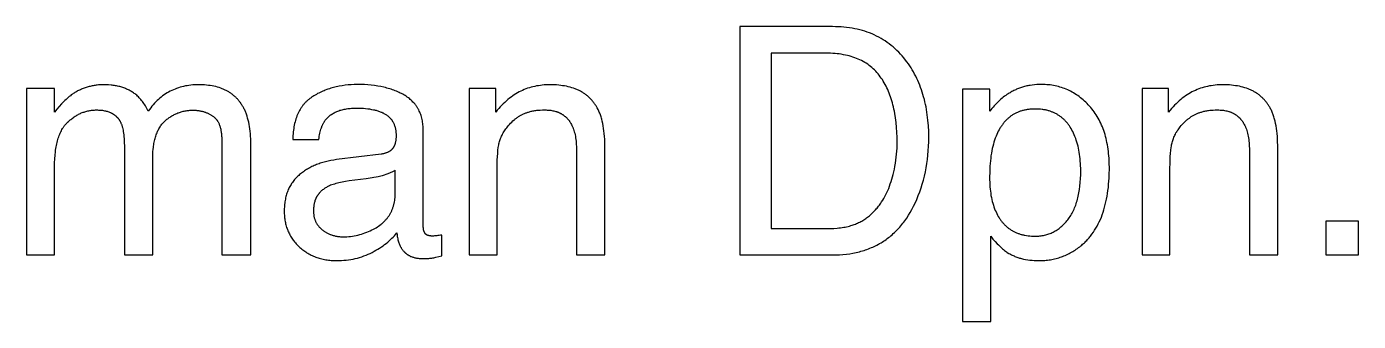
# Model space of a CAD drawing. Header units: metres. Extents: x 0 to 2861, y -1 to 1496.
# Drawn here: x 3.855 to 5.604, y 20.221 to 20.608 of the extents above; entities that cross this region are included whole.
import ezdxf

# ---------------------------------------------------------------- set-up
doc = ezdxf.new("R2010")
doc.units = ezdxf.units.M
doc.layers.add('Default', color=18, linetype='Continuous')

msp = doc.modelspace()

# ---------------------------------------------------------------- linework, layer by layer
at = {"layer": 'Default'}
for points in [[(4.9135, 20.6079), (4.792, 20.6079)], [(4.792, 20.6079), (4.792, 20.3079)], [(4.9131, 20.3079), (4.9179, 20.3079), (4.9225, 20.3081), (4.9272, 20.3085), (4.9317, 20.3089), (4.9361, 20.3095), (4.9404, 20.3103), (4.9447, 20.3111), (4.9468, 20.3116), (4.9488, 20.3121), (4.9509, 20.3127), (4.9529, 20.3133), (4.9549, 20.3139), (4.9569, 20.3145), (4.9588, 20.3152), (4.9608, 20.3159), (4.9627, 20.3167), (4.9646, 20.3175), (4.9664, 20.3183), (4.9683, 20.3191), (4.9701, 20.32), (4.9719, 20.3209), (4.9737, 20.3219), (4.9754, 20.3229), (4.9772, 20.3239), (4.9789, 20.3249), (4.9806, 20.326), (4.9822, 20.3271), (4.9839, 20.3283), (4.9855, 20.3294), (4.9871, 20.3307), (4.9887, 20.3319), (4.9902, 20.3332), (4.9918, 20.3345), (4.9933, 20.3359), (4.9948, 20.3372), (4.9963, 20.3387), (4.9977, 20.3401), (4.9991, 20.3416), (5.0005, 20.3431), (5.0019, 20.3446), (5.0033, 20.3462), (5.0046, 20.3478), (5.0059, 20.3495), (5.0072, 20.3512), (5.0085, 20.3529), (5.0109, 20.3564), (5.0133, 20.3601), (5.0156, 20.3639), (5.0178, 20.3678), (5.0199, 20.3719), (5.0219, 20.3761), (5.0241, 20.3809), (5.0261, 20.3859), (5.028, 20.3909), (5.0298, 20.3959), (5.0314, 20.4011), (5.0329, 20.4063), (5.0342, 20.4116), (5.0354, 20.417), (5.0365, 20.4224), (5.0374, 20.4279), (5.0381, 20.4335), (5.0388, 20.4391), (5.0393, 20.4449), (5.0396, 20.4507), (5.0398, 20.4565), (5.0399, 20.4625), (5.0398, 20.4701), (5.0394, 20.4776), (5.0388, 20.4849), (5.0384, 20.4885), (5.038, 20.492), (5.0375, 20.4955), (5.0369, 20.499), (5.0363, 20.5024), (5.0356, 20.5057), (5.0349, 20.5091), (5.0341, 20.5123), (5.0332, 20.5156), (5.0323, 20.5188), (5.0313, 20.5219), (5.0303, 20.525), (5.0292, 20.5281), (5.028, 20.5311), (5.0268, 20.5341), (5.0255, 20.537), (5.0242, 20.5399), (5.0228, 20.5428), (5.0213, 20.5456), (5.0198, 20.5483), (5.0182, 20.551), (5.0166, 20.5537), (5.0149, 20.5563), (5.0132, 20.5589), (5.0113, 20.5615), (5.0095, 20.564), (5.0073, 20.5667), (5.0051, 20.5693), (5.0028, 20.5718), (5.0005, 20.5742), (4.9981, 20.5766), (4.9957, 20.5789), (4.9932, 20.5811), (4.9907, 20.5832), (4.9881, 20.5852), (4.9854, 20.5871), (4.9827, 20.589), (4.98, 20.5907), (4.9772, 20.5924), (4.9743, 20.594), (4.9714, 20.5955), (4.9684, 20.5969), (4.9654, 20.5982), (4.9623, 20.5995), (4.9592, 20.6006), (4.956, 20.6017), (4.9527, 20.6027), (4.9494, 20.6036), (4.9461, 20.6044), (4.9427, 20.6051), (4.9392, 20.6058), (4.9357, 20.6063), (4.9321, 20.6068), (4.9285, 20.6072), (4.9248, 20.6075), (4.9211, 20.6077), (4.9173, 20.6078), (4.9135, 20.6079)], [(4.9049, 20.5729), (4.8328, 20.5729)], [(4.8328, 20.5729), (4.8328, 20.3426)], [(4.9053, 20.3426), (4.9104, 20.3426), (4.9152, 20.3428), (4.9198, 20.3432), (4.922, 20.3434), (4.9241, 20.3437), (4.9262, 20.3439), (4.9282, 20.3443), (4.9302, 20.3446), (4.9321, 20.345), (4.934, 20.3454), (4.9358, 20.3459), (4.9375, 20.3464), (4.9392, 20.3469), (4.9407, 20.3474), (4.9421, 20.3479), (4.9436, 20.3485), (4.945, 20.3491), (4.9464, 20.3497), (4.9478, 20.3504), (4.9492, 20.3511), (4.9505, 20.3518), (4.9519, 20.3525), (4.9532, 20.3533), (4.9545, 20.3541), (4.9558, 20.3549), (4.9571, 20.3558), (4.9583, 20.3567), (4.9595, 20.3576), (4.9608, 20.3585), (4.962, 20.3595), (4.9632, 20.3605), (4.9643, 20.3615), (4.9655, 20.3626), (4.9666, 20.3637), (4.9677, 20.3648), (4.9688, 20.3659), (4.9699, 20.3671), (4.971, 20.3683), (4.9721, 20.3695), (4.9731, 20.3708), (4.9741, 20.3721), (4.9751, 20.3734), (4.9761, 20.3747), (4.9771, 20.3761), (4.978, 20.3775), (4.9795, 20.3798), (4.9809, 20.3822), (4.9823, 20.3847), (4.9836, 20.3872), (4.9849, 20.3899), (4.9861, 20.3926), (4.9873, 20.3954), (4.9884, 20.3982), (4.9894, 20.4012), (4.9904, 20.4042), (4.9914, 20.4073), (4.9923, 20.4105), (4.9932, 20.4138), (4.9939, 20.4171), (4.9947, 20.4206), (4.9954, 20.4241), (4.9961, 20.4283), (4.9967, 20.4324), (4.9972, 20.4364), (4.9977, 20.4404), (4.998, 20.4443), (4.9983, 20.4481), (4.9984, 20.4519), (4.9984, 20.4555), (4.9984, 20.4624), (4.9981, 20.4691), (4.9977, 20.4755), (4.9971, 20.4818), (4.9963, 20.4879), (4.9953, 20.4938), (4.9948, 20.4967), (4.9942, 20.4995), (4.9936, 20.5023), (4.9929, 20.505), (4.9922, 20.5077), (4.9914, 20.5104), (4.9906, 20.5129), (4.9898, 20.5155), (4.9889, 20.518), (4.988, 20.5204), (4.987, 20.5228), (4.986, 20.5251), (4.9849, 20.5274), (4.9838, 20.5297), (4.9827, 20.5319), (4.9815, 20.534), (4.9802, 20.5361), (4.979, 20.5382), (4.9776, 20.5402), (4.9763, 20.5421), (4.9749, 20.544), (4.9734, 20.5458), (4.9719, 20.5476), (4.9703, 20.5493), (4.9687, 20.551), (4.967, 20.5526), (4.9653, 20.5541), (4.9635, 20.5556), (4.9617, 20.557), (4.9598, 20.5584), (4.9579, 20.5597), (4.9559, 20.5609), (4.9538, 20.5621), (4.9517, 20.5632), (4.9496, 20.5642), (4.9474, 20.5652), (4.9451, 20.5662), (4.9428, 20.567), (4.9404, 20.5679), (4.938, 20.5686), (4.9355, 20.5693), (4.933, 20.5699), (4.9305, 20.5705), (4.9278, 20.571), (4.9251, 20.5715), (4.9224, 20.5719), (4.9196, 20.5722), (4.9168, 20.5725), (4.9139, 20.5727), (4.911, 20.5728), (4.908, 20.5729), (4.9049, 20.5729)], [(4.0151, 20.497), (4.0142, 20.4987), (4.0133, 20.5004), (4.0123, 20.5021), (4.0113, 20.5037), (4.0104, 20.5052), (4.0094, 20.5067), (4.0084, 20.5082), (4.0074, 20.5095), (4.0063, 20.5109), (4.0053, 20.5121), (4.0042, 20.5133), (4.0032, 20.5145), (4.0021, 20.5156), (4.001, 20.5167), (3.9999, 20.5177), (3.9988, 20.5186), (3.9978, 20.5194), (3.9968, 20.5202), (3.9957, 20.5209), (3.9946, 20.5216), (3.9936, 20.5223), (3.9924, 20.523), (3.9913, 20.5236), (3.9902, 20.5242), (3.989, 20.5248), (3.9878, 20.5254), (3.9866, 20.5259), (3.9854, 20.5265), (3.9842, 20.5269), (3.9829, 20.5274), (3.9816, 20.5279), (3.9803, 20.5283), (3.979, 20.5287), (3.9776, 20.529), (3.9763, 20.5294), (3.9749, 20.5297), (3.9735, 20.53), (3.9721, 20.5302), (3.9706, 20.5305), (3.9691, 20.5307), (3.9677, 20.5309), (3.9662, 20.531), (3.9631, 20.5313), (3.9599, 20.5314), (3.9567, 20.5315), (3.9538, 20.5314), (3.9524, 20.5314), (3.951, 20.5313), (3.9496, 20.5312), (3.9482, 20.531), (3.9469, 20.5309), (3.9455, 20.5307), (3.9441, 20.5305), (3.9428, 20.5303), (3.9414, 20.53), (3.9401, 20.5297), (3.9388, 20.5294), (3.9375, 20.5291), (3.9362, 20.5287), (3.9349, 20.5284), (3.9336, 20.528), (3.9323, 20.5275), (3.931, 20.5271), (3.9298, 20.5266), (3.9285, 20.5261), (3.9273, 20.5256), (3.9261, 20.525), (3.9249, 20.5245), (3.9236, 20.5239), (3.9224, 20.5233), (3.9213, 20.5226), (3.9201, 20.5219), (3.9189, 20.5213), (3.9178, 20.5205), (3.9166, 20.5198), (3.9155, 20.519), (3.9141, 20.5181), (3.9128, 20.5171), (3.9114, 20.516), (3.91, 20.5148), (3.9086, 20.5136), (3.9072, 20.5123), (3.9057, 20.5109), (3.9042, 20.5095), (3.9012, 20.5064), (3.8982, 20.5031), (3.895, 20.4994), (3.8918, 20.4955)], [(4.1497, 20.4535), (4.1497, 20.4571), (4.1496, 20.4605), (4.1494, 20.4639), (4.1492, 20.4672), (4.1489, 20.4704), (4.1485, 20.4736), (4.1481, 20.4766), (4.1476, 20.4795), (4.147, 20.4823), (4.1464, 20.4851), (4.1456, 20.4877), (4.1449, 20.4903), (4.1445, 20.4916), (4.144, 20.4928), (4.1436, 20.494), (4.1431, 20.4952), (4.1427, 20.4963), (4.1422, 20.4974), (4.1417, 20.4985), (4.1411, 20.4996), (4.1406, 20.5006), (4.1401, 20.5016), (4.1396, 20.5025), (4.139, 20.5035), (4.1385, 20.5044), (4.1379, 20.5053), (4.1373, 20.5062), (4.1367, 20.5071), (4.1361, 20.508), (4.1355, 20.5088), (4.1348, 20.5096), (4.1342, 20.5105), (4.1335, 20.5113), (4.1328, 20.512), (4.1321, 20.5128), (4.1314, 20.5136), (4.1307, 20.5143), (4.1299, 20.515), (4.1292, 20.5157), (4.1284, 20.5164), (4.1276, 20.5171), (4.1268, 20.5178), (4.126, 20.5184), (4.1252, 20.519), (4.1244, 20.5197), (4.1235, 20.5203), (4.1227, 20.5208), (4.1218, 20.5214), (4.1209, 20.522), (4.12, 20.5225), (4.1191, 20.523), (4.1181, 20.5235), (4.1172, 20.524), (4.1162, 20.5245), (4.1153, 20.5249), (4.1143, 20.5254), (4.1133, 20.5258), (4.1123, 20.5262), (4.1112, 20.5266), (4.1102, 20.527), (4.1081, 20.5277), (4.1059, 20.5284), (4.1037, 20.529), (4.1014, 20.5295), (4.099, 20.53), (4.0966, 20.5304), (4.0942, 20.5307), (4.0917, 20.531), (4.0891, 20.5312), (4.0865, 20.5314), (4.0838, 20.5315), (4.0811, 20.5315), (4.0785, 20.5315), (4.076, 20.5314), (4.0735, 20.5312), (4.071, 20.531), (4.0686, 20.5307), (4.0662, 20.5303), (4.0638, 20.5299), (4.0615, 20.5294), (4.0592, 20.5288), (4.0569, 20.5282), (4.0547, 20.5275), (4.0524, 20.5267), (4.0503, 20.5259), (4.0481, 20.525), (4.046, 20.524), (4.0439, 20.523), (4.0419, 20.5219), (4.0398, 20.5207), (4.0379, 20.5195), (4.0359, 20.5182), (4.034, 20.5168), (4.0321, 20.5154), (4.0303, 20.5139), (4.0284, 20.5123), (4.0267, 20.5106), (4.0249, 20.5089), (4.0232, 20.5071), (4.0215, 20.5052), (4.0199, 20.5032), (4.0183, 20.5012), (4.0167, 20.4991), (4.0151, 20.497)], [(4.3762, 20.4714), (4.3762, 20.4734), (4.3761, 20.4753), (4.376, 20.4771), (4.3758, 20.4789), (4.3756, 20.4807), (4.3753, 20.4825), (4.375, 20.4842), (4.3747, 20.4859), (4.3743, 20.4876), (4.3738, 20.4893), (4.3734, 20.4909), (4.3728, 20.4924), (4.3722, 20.494), (4.3716, 20.4955), (4.3709, 20.497), (4.3702, 20.4984), (4.3698, 20.4991), (4.3694, 20.4998), (4.369, 20.5005), (4.3686, 20.5012), (4.3682, 20.5019), (4.3678, 20.5025), (4.3673, 20.5032), (4.3668, 20.5039), (4.3664, 20.5045), (4.3659, 20.5052), (4.3654, 20.5058), (4.3649, 20.5064), (4.3638, 20.5076), (4.3627, 20.5088), (4.3616, 20.51), (4.3604, 20.5111), (4.3592, 20.5122), (4.3579, 20.5133), (4.3566, 20.5143), (4.3552, 20.5153), (4.3538, 20.5163), (4.3523, 20.5172), (4.3508, 20.5181), (4.3492, 20.519), (4.3476, 20.5198), (4.346, 20.5206), (4.3444, 20.5214), (4.3427, 20.5222), (4.3411, 20.5229), (4.3393, 20.5236), (4.3376, 20.5243), (4.3358, 20.5249), (4.334, 20.5256), (4.3322, 20.5262), (4.3303, 20.5267), (4.3284, 20.5272), (4.3265, 20.5277), (4.3246, 20.5282), (4.3206, 20.5291), (4.3165, 20.5298), (4.3123, 20.5305), (4.308, 20.531), (4.3036, 20.5314), (4.299, 20.5317), (4.2944, 20.5318), (4.2896, 20.5319), (4.2855, 20.5318), (4.2814, 20.5316), (4.2774, 20.5313), (4.2735, 20.5309), (4.2696, 20.5303), (4.2658, 20.5297), (4.2639, 20.5293), (4.262, 20.5289), (4.2602, 20.5284), (4.2583, 20.5279), (4.2565, 20.5274), (4.2547, 20.5269), (4.2529, 20.5263), (4.2511, 20.5257), (4.2494, 20.5251), (4.2476, 20.5244), (4.2459, 20.5237), (4.2442, 20.523), (4.2425, 20.5222), (4.2408, 20.5214), (4.2392, 20.5206), (4.2375, 20.5198), (4.2359, 20.5189), (4.2343, 20.518), (4.2327, 20.517), (4.2311, 20.5161), (4.2303, 20.5156), (4.2295, 20.5151), (4.2288, 20.5145), (4.228, 20.514), (4.2273, 20.5134), (4.2266, 20.5129), (4.2259, 20.5123), (4.2252, 20.5117), (4.2245, 20.5111), (4.2238, 20.5105), (4.2231, 20.5099), (4.2225, 20.5093), (4.2218, 20.5086), (4.2212, 20.508), (4.2206, 20.5073), (4.22, 20.5066), (4.2194, 20.5059), (4.2188, 20.5052), (4.2182, 20.5045), (4.2177, 20.5038), (4.2171, 20.503), (4.2166, 20.5023), (4.2161, 20.5015), (4.2156, 20.5007), (4.2151, 20.4999), (4.2146, 20.4991), (4.2136, 20.4975), (4.2128, 20.4958), (4.2119, 20.4941), (4.2111, 20.4923), (4.2104, 20.4905), (4.2097, 20.4886), (4.209, 20.4867), (4.2084, 20.4847), (4.2078, 20.4827), (4.2073, 20.4806), (4.2069, 20.4785), (4.2064, 20.4763), (4.2061, 20.4741), (4.2058, 20.4718), (4.2055, 20.4695), (4.2052, 20.4672), (4.2051, 20.4648), (4.2049, 20.4623), (4.2048, 20.4598)], [(4.6147, 20.4482), (4.6147, 20.4522), (4.6146, 20.4562), (4.6144, 20.46), (4.6141, 20.4637), (4.6138, 20.4673), (4.6134, 20.4708), (4.613, 20.4742), (4.6125, 20.4774), (4.6119, 20.4805), (4.6112, 20.4835), (4.6105, 20.4864), (4.6101, 20.4878), (4.6097, 20.4892), (4.6092, 20.4905), (4.6088, 20.4918), (4.6083, 20.4931), (4.6078, 20.4943), (4.6073, 20.4955), (4.6068, 20.4967), (4.6063, 20.4979), (4.6057, 20.499), (4.6047, 20.501), (4.6041, 20.502), (4.6036, 20.5029), (4.603, 20.5039), (4.6024, 20.5048), (4.6018, 20.5057), (4.6012, 20.5066), (4.6005, 20.5075), (4.5999, 20.5084), (4.5992, 20.5092), (4.5985, 20.51), (4.5978, 20.5109), (4.5971, 20.5117), (4.5964, 20.5125), (4.5957, 20.5132), (4.5949, 20.514), (4.5941, 20.5147), (4.5934, 20.5154), (4.5926, 20.5161), (4.5918, 20.5168), (4.5909, 20.5175), (4.5901, 20.5182), (4.5892, 20.5188), (4.5884, 20.5194), (4.5875, 20.52), (4.5866, 20.5206), (4.5856, 20.5212), (4.5847, 20.5218), (4.5838, 20.5223), (4.5828, 20.5229), (4.5818, 20.5234), (4.5808, 20.5239), (4.5798, 20.5244), (4.5788, 20.5248), (4.5778, 20.5253), (4.5767, 20.5257), (4.5757, 20.5261), (4.5735, 20.5269), (4.5713, 20.5276), (4.569, 20.5283), (4.5666, 20.5289), (4.5642, 20.5295), (4.5618, 20.5299), (4.5592, 20.5303), (4.5566, 20.5307), (4.554, 20.531), (4.5513, 20.5312), (4.5485, 20.5314), (4.5457, 20.5315), (4.5428, 20.5315), (4.5402, 20.5315), (4.5376, 20.5314), (4.535, 20.5312), (4.5324, 20.531), (4.5299, 20.5307), (4.5274, 20.5303), (4.525, 20.5299), (4.5226, 20.5294), (4.5202, 20.5288), (4.5178, 20.5282), (4.5155, 20.5275), (4.5132, 20.5268), (4.5109, 20.526), (4.5086, 20.5251), (4.5064, 20.5241), (4.5042, 20.5231), (4.5021, 20.522), (4.4999, 20.5209), (4.4978, 20.5196), (4.4957, 20.5182), (4.4936, 20.5168), (4.4915, 20.5153), (4.4894, 20.5137), (4.4873, 20.512), (4.4853, 20.5103), (4.4832, 20.5084), (4.4812, 20.5065), (4.4792, 20.5045), (4.4772, 20.5024), (4.4753, 20.5002), (4.4733, 20.4979), (4.4713, 20.4955)], [(5.1212, 20.3324), (5.1242, 20.3288), (5.1271, 20.3255), (5.1299, 20.3224), (5.1313, 20.321), (5.1327, 20.3197), (5.134, 20.3184), (5.1354, 20.3172), (5.1367, 20.316), (5.138, 20.3149), (5.1393, 20.3139), (5.1405, 20.313), (5.1418, 20.3121), (5.143, 20.3113), (5.1452, 20.31), (5.1462, 20.3094), (5.1473, 20.3088), (5.1485, 20.3082), (5.1496, 20.3077), (5.1507, 20.3071), (5.1519, 20.3066), (5.1531, 20.3061), (5.1543, 20.3056), (5.1555, 20.3052), (5.1567, 20.3047), (5.158, 20.3043), (5.1592, 20.3039), (5.1605, 20.3036), (5.1618, 20.3032), (5.1631, 20.3029), (5.1644, 20.3026), (5.1671, 20.302), (5.1698, 20.3016), (5.1726, 20.3012), (5.1755, 20.3009), (5.1784, 20.3007), (5.1814, 20.3006), (5.1845, 20.3005), (5.1864, 20.3005), (5.1884, 20.3006), (5.1903, 20.3007), (5.1922, 20.3008), (5.1941, 20.301), (5.196, 20.3012), (5.1979, 20.3014), (5.1997, 20.3017), (5.2016, 20.302), (5.2034, 20.3024), (5.2052, 20.3028), (5.207, 20.3032), (5.2088, 20.3037), (5.2105, 20.3042), (5.2123, 20.3048), (5.214, 20.3054), (5.2157, 20.306), (5.2174, 20.3067), (5.2191, 20.3074), (5.2208, 20.3081), (5.2224, 20.3089), (5.2241, 20.3097), (5.2257, 20.3105), (5.2273, 20.3114), (5.2289, 20.3124), (5.2305, 20.3133), (5.232, 20.3143), (5.2336, 20.3154), (5.2351, 20.3164), (5.2366, 20.3176), (5.2381, 20.3187), (5.2396, 20.3199), (5.2408, 20.3209), (5.2419, 20.3219), (5.243, 20.3229), (5.2442, 20.3239), (5.2452, 20.3249), (5.2463, 20.326), (5.2474, 20.3271), (5.2484, 20.3282), (5.2494, 20.3293), (5.2504, 20.3305), (5.2514, 20.3316), (5.2523, 20.3328), (5.2542, 20.3353), (5.256, 20.3378), (5.2577, 20.3404), (5.2593, 20.343), (5.2609, 20.3458), (5.2624, 20.3486), (5.2638, 20.3515), (5.2652, 20.3545), (5.2665, 20.3576), (5.2677, 20.3608), (5.2688, 20.364), (5.2698, 20.3673), (5.2708, 20.3707), (5.2717, 20.3742), (5.2726, 20.3777), (5.2733, 20.3813), (5.274, 20.385), (5.2747, 20.3888), (5.2752, 20.3927), (5.2757, 20.3967), (5.2761, 20.4007), (5.2764, 20.4048), (5.2767, 20.409), (5.2769, 20.4132), (5.277, 20.422), (5.2769, 20.4285), (5.2766, 20.4349), (5.2764, 20.438), (5.2761, 20.441), (5.2758, 20.444), (5.2754, 20.4469), (5.2749, 20.4498), (5.2745, 20.4527), (5.2739, 20.4555), (5.2734, 20.4583), (5.2727, 20.461), (5.272, 20.4636), (5.2713, 20.4662), (5.2705, 20.4688), (5.2697, 20.4713), (5.2688, 20.4738), (5.2679, 20.4762), (5.2669, 20.4786), (5.2658, 20.4809), (5.2647, 20.4832), (5.2636, 20.4854), (5.2624, 20.4876), (5.2612, 20.4898), (5.2599, 20.4919), (5.2585, 20.4939), (5.2571, 20.4959), (5.2557, 20.4978), (5.2542, 20.4997), (5.2527, 20.5016), (5.2511, 20.5034), (5.2494, 20.5052), (5.2478, 20.5069), (5.2461, 20.5085), (5.2444, 20.5101), (5.2427, 20.5116), (5.2409, 20.5131), (5.2392, 20.5145), (5.2374, 20.5159), (5.2356, 20.5172), (5.2338, 20.5184), (5.2319, 20.5196), (5.23, 20.5208), (5.2281, 20.5219), (5.2262, 20.5229), (5.2243, 20.5239), (5.2223, 20.5248), (5.2203, 20.5256), (5.2183, 20.5264), (5.2163, 20.5272), (5.2143, 20.5279), (5.2122, 20.5285), (5.2101, 20.5291), (5.208, 20.5296), (5.2058, 20.5301), (5.2037, 20.5305), (5.2015, 20.5309), (5.1993, 20.5312), (5.1971, 20.5314), (5.1948, 20.5316), (5.1926, 20.5318), (5.1903, 20.5319), (5.188, 20.5319), (5.1848, 20.5318), (5.1818, 20.5317), (5.1788, 20.5315), (5.1758, 20.5311), (5.1729, 20.5307), (5.1715, 20.5304), (5.17, 20.5302), (5.1686, 20.5299), (5.1672, 20.5295), (5.1658, 20.5292), (5.1645, 20.5288), (5.1631, 20.5284), (5.1618, 20.528), (5.1604, 20.5276), (5.1591, 20.5271), (5.1578, 20.5266), (5.1565, 20.5261), (5.1552, 20.5256), (5.154, 20.525), (5.1527, 20.5244), (5.1515, 20.5238), (5.1502, 20.5232), (5.149, 20.5225), (5.1478, 20.5218), (5.1466, 20.5211), (5.1454, 20.5204), (5.1443, 20.5196)], [(5.4982, 20.4482), (5.4981, 20.4522), (5.498, 20.4562), (5.4979, 20.46), (5.4976, 20.4637), (5.4973, 20.4673), (5.4969, 20.4708), (5.4964, 20.4742), (5.4959, 20.4774), (5.4953, 20.4805), (5.4947, 20.4835), (5.4939, 20.4864), (5.4935, 20.4878), (5.4931, 20.4892), (5.4927, 20.4905), (5.4922, 20.4918), (5.4918, 20.4931), (5.4913, 20.4943), (5.4908, 20.4955), (5.4903, 20.4967), (5.4897, 20.4979), (5.4892, 20.499), (5.4881, 20.501), (5.4876, 20.502), (5.487, 20.5029), (5.4864, 20.5039), (5.4859, 20.5048), (5.4852, 20.5057), (5.4846, 20.5066), (5.484, 20.5075), (5.4833, 20.5084), (5.4827, 20.5092), (5.482, 20.51), (5.4813, 20.5109), (5.4806, 20.5117), (5.4799, 20.5125), (5.4791, 20.5132), (5.4784, 20.514), (5.4776, 20.5147), (5.4768, 20.5154), (5.476, 20.5161), (5.4752, 20.5168), (5.4744, 20.5175), (5.4735, 20.5182), (5.4727, 20.5188), (5.4718, 20.5194), (5.4709, 20.52), (5.47, 20.5206), (5.4691, 20.5212), (5.4682, 20.5218), (5.4672, 20.5223), (5.4663, 20.5229), (5.4653, 20.5234), (5.4643, 20.5239), (5.4633, 20.5244), (5.4623, 20.5248), (5.4612, 20.5253), (5.4602, 20.5257), (5.4591, 20.5261), (5.457, 20.5269), (5.4547, 20.5276), (5.4524, 20.5283), (5.4501, 20.5289), (5.4477, 20.5295), (5.4452, 20.5299), (5.4427, 20.5303), (5.4401, 20.5307), (5.4375, 20.531), (5.4347, 20.5312), (5.432, 20.5314), (5.4292, 20.5315), (5.4263, 20.5315), (5.4236, 20.5315), (5.421, 20.5314), (5.4185, 20.5312), (5.4159, 20.531), (5.4134, 20.5307), (5.4109, 20.5303), (5.4084, 20.5299), (5.406, 20.5294), (5.4036, 20.5288), (5.4013, 20.5282), (5.3989, 20.5275), (5.3966, 20.5268), (5.3943, 20.526), (5.3921, 20.5251), (5.3899, 20.5241), (5.3877, 20.5231), (5.3855, 20.522), (5.3834, 20.5209), (5.3812, 20.5196), (5.3791, 20.5182), (5.377, 20.5168), (5.3749, 20.5153), (5.3728, 20.5137), (5.3708, 20.512), (5.3687, 20.5103), (5.3667, 20.5084), (5.3647, 20.5065), (5.3627, 20.5045), (5.3607, 20.5024), (5.3587, 20.5002), (5.3568, 20.4979), (5.3548, 20.4955)], [(3.8918, 20.5266), (3.8554, 20.5266)], [(3.8554, 20.5266), (3.8554, 20.3079)], [(3.8918, 20.4955), (3.8918, 20.5266)], [(4.4713, 20.5266), (4.4364, 20.5266)], [(4.4364, 20.5266), (4.4364, 20.3079)], [(4.4713, 20.4955), (4.4713, 20.5266)], [(5.1202, 20.5256), (5.0844, 20.5256)], [(5.0844, 20.5256), (5.0844, 20.2207)], [(5.1202, 20.4966), (5.1202, 20.5256)], [(5.1443, 20.5196), (5.1426, 20.5186), (5.141, 20.5175), (5.1394, 20.5163), (5.1378, 20.5151), (5.1363, 20.5139), (5.1347, 20.5126), (5.1332, 20.5112), (5.1317, 20.5098), (5.1302, 20.5083), (5.1287, 20.5068), (5.1272, 20.5052), (5.1258, 20.5036), (5.1244, 20.5019), (5.1229, 20.5002), (5.1215, 20.4984), (5.1202, 20.4966)], [(5.3548, 20.5266), (5.3199, 20.5266)], [(5.3199, 20.5266), (5.3199, 20.3079)], [(5.3548, 20.4955), (5.3548, 20.5266)], [(3.8922, 20.4239), (3.8922, 20.429), (3.8924, 20.434), (3.8928, 20.4388), (3.8932, 20.4434), (3.8935, 20.4456), (3.8938, 20.4477), (3.8942, 20.4498), (3.8946, 20.4519), (3.895, 20.4539), (3.8954, 20.4558), (3.8959, 20.4577), (3.8964, 20.4596), (3.897, 20.4614), (3.8976, 20.4631), (3.8982, 20.4648), (3.8988, 20.4665), (3.8995, 20.4681), (3.9002, 20.4696), (3.901, 20.4711), (3.9018, 20.4726), (3.9026, 20.474), (3.903, 20.4746), (3.9034, 20.4753), (3.9039, 20.476), (3.9043, 20.4766), (3.9048, 20.4772), (3.9052, 20.4778), (3.9057, 20.4784), (3.9062, 20.479), (3.9067, 20.4796), (3.9072, 20.4801), (3.9077, 20.4807), (3.9082, 20.4812), (3.9087, 20.4818), (3.9092, 20.4823), (3.9103, 20.4833), (3.9114, 20.4842), (3.9125, 20.4852), (3.9136, 20.486), (3.9147, 20.4869), (3.9158, 20.4878), (3.9169, 20.4886), (3.918, 20.4893), (3.9191, 20.4901), (3.9203, 20.4908), (3.9214, 20.4915), (3.9226, 20.4921), (3.9237, 20.4927), (3.9249, 20.4933), (3.926, 20.4938), (3.9272, 20.4944), (3.9284, 20.4949), (3.9296, 20.4953), (3.9308, 20.4957), (3.932, 20.4961), (3.9332, 20.4965), (3.9345, 20.4968), (3.9357, 20.4971), (3.9369, 20.4974), (3.9382, 20.4976), (3.9394, 20.4978), (3.9407, 20.498), (3.942, 20.4981), (3.9432, 20.4983), (3.9445, 20.4983), (3.9458, 20.4984), (3.9471, 20.4984), (3.9485, 20.4984), (3.9499, 20.4983), (3.9513, 20.4983), (3.9526, 20.4982), (3.9539, 20.498), (3.9552, 20.4979), (3.9564, 20.4977), (3.9576, 20.4974), (3.9588, 20.4972), (3.96, 20.4969), (3.9611, 20.4966), (3.9622, 20.4962), (3.9633, 20.4959), (3.9644, 20.4955), (3.9654, 20.495), (3.9659, 20.4948), (3.9664, 20.4946), (3.9668, 20.4943), (3.9673, 20.4941), (3.9678, 20.4938), (3.9683, 20.4936), (3.9687, 20.4933), (3.9692, 20.493), (3.9696, 20.4927), (3.97, 20.4924), (3.9705, 20.4921), (3.9709, 20.4918), (3.9713, 20.4915), (3.9717, 20.4912), (3.9721, 20.4908), (3.9725, 20.4905), (3.9729, 20.4901), (3.9733, 20.4898), (3.9736, 20.4894), (3.974, 20.4891), (3.9744, 20.4887), (3.9747, 20.4883), (3.9751, 20.4879), (3.9754, 20.4875), (3.9757, 20.4871), (3.976, 20.4867), (3.9764, 20.4863), (3.9767, 20.4858), (3.977, 20.4854), (3.9773, 20.4849), (3.9775, 20.4845), (3.9778, 20.484), (3.9781, 20.4836), (3.9784, 20.4831)], [(4.021, 20.4351), (4.0211, 20.4393), (4.0213, 20.4433), (4.0216, 20.4471), (4.0218, 20.449), (4.022, 20.4508), (4.0223, 20.4526), (4.0226, 20.4544), (4.0229, 20.4561), (4.0232, 20.4578), (4.0236, 20.4594), (4.024, 20.461), (4.0245, 20.4626), (4.0249, 20.4641), (4.0255, 20.4656), (4.026, 20.4671), (4.0266, 20.4685), (4.0271, 20.4699), (4.0278, 20.4712), (4.0284, 20.4725), (4.0291, 20.4738), (4.0298, 20.475), (4.0306, 20.4762), (4.0314, 20.4774), (4.0322, 20.4785), (4.033, 20.4796), (4.0334, 20.4801), (4.0339, 20.4806), (4.0343, 20.4811), (4.0348, 20.4816), (4.0352, 20.4821), (4.0357, 20.4826), (4.0362, 20.483), (4.0367, 20.4835), (4.0376, 20.4844), (4.0386, 20.4852), (4.0396, 20.4861), (4.0407, 20.4869), (4.0417, 20.4877), (4.0427, 20.4884), (4.0438, 20.4891), (4.0449, 20.4898), (4.0459, 20.4905), (4.047, 20.4911), (4.0481, 20.4917), (4.0492, 20.4923), (4.0504, 20.4929), (4.0515, 20.4934), (4.0526, 20.4939), (4.0538, 20.4944), (4.055, 20.4948), (4.0561, 20.4952), (4.0573, 20.4956), (4.0585, 20.496), (4.0598, 20.4963), (4.061, 20.4966), (4.0622, 20.4968), (4.0635, 20.4971), (4.0648, 20.4973), (4.066, 20.4975), (4.0673, 20.4976), (4.0686, 20.4978), (4.0699, 20.4979), (4.0713, 20.4979), (4.0726, 20.498), (4.0739, 20.498), (4.0759, 20.498), (4.0778, 20.4979), (4.0787, 20.4978), (4.0797, 20.4977), (4.0806, 20.4976), (4.0815, 20.4975), (4.0824, 20.4973), (4.0833, 20.4972), (4.0842, 20.497), (4.0851, 20.4968), (4.0859, 20.4966), (4.0868, 20.4964), (4.0876, 20.4962), (4.0885, 20.496), (4.0893, 20.4957), (4.0901, 20.4954), (4.0909, 20.4951), (4.0917, 20.4948), (4.0925, 20.4945), (4.0933, 20.4941), (4.0941, 20.4938), (4.0948, 20.4934), (4.0956, 20.493), (4.0963, 20.4926), (4.0971, 20.4922), (4.0978, 20.4917), (4.0985, 20.4913), (4.0992, 20.4908), (4.0999, 20.4903), (4.1006, 20.4898), (4.1009, 20.4896), (4.1013, 20.4893), (4.1016, 20.489), (4.1019, 20.4887), (4.1022, 20.4885), (4.1025, 20.4882), (4.1028, 20.4879), (4.1031, 20.4876), (4.1034, 20.4873), (4.1037, 20.4869), (4.104, 20.4866), (4.1043, 20.4863), (4.1046, 20.4859), (4.1048, 20.4856), (4.1051, 20.4852), (4.1054, 20.4849), (4.1056, 20.4845), (4.1059, 20.4841), (4.1061, 20.4838), (4.1063, 20.4834), (4.1068, 20.4826), (4.1072, 20.4818), (4.1077, 20.4809), (4.1081, 20.4801), (4.1084, 20.4792), (4.1088, 20.4782), (4.1091, 20.4773), (4.1094, 20.4763), (4.1097, 20.4753), (4.11, 20.4743), (4.1102, 20.4732), (4.1104, 20.4721), (4.1106, 20.471), (4.1108, 20.4699), (4.111, 20.4687), (4.1111, 20.4675), (4.1112, 20.4663), (4.1113, 20.4651), (4.1114, 20.4638), (4.1115, 20.4625), (4.1115, 20.4598)], [(4.2391, 20.4598), (4.2394, 20.4619), (4.2397, 20.4639), (4.2401, 20.4659), (4.2405, 20.4678), (4.2409, 20.4696), (4.2413, 20.4713), (4.2418, 20.473), (4.2424, 20.4747), (4.2429, 20.4762), (4.2432, 20.477), (4.2435, 20.4777), (4.2439, 20.4784), (4.2442, 20.4792), (4.2445, 20.4798), (4.2449, 20.4805), (4.2452, 20.4812), (4.2456, 20.4818), (4.2459, 20.4824), (4.2463, 20.4831), (4.2467, 20.4836), (4.2471, 20.4842), (4.2475, 20.4848), (4.2479, 20.4853), (4.2487, 20.4863), (4.2491, 20.4868), (4.2495, 20.4872), (4.2499, 20.4877), (4.2503, 20.4881), (4.2508, 20.4885), (4.2512, 20.489), (4.2517, 20.4894), (4.2521, 20.4898), (4.2526, 20.4902), (4.253, 20.4906), (4.2535, 20.491), (4.254, 20.4914), (4.2545, 20.4918), (4.255, 20.4921), (4.256, 20.4928), (4.2571, 20.4935), (4.2582, 20.4942), (4.2593, 20.4948), (4.2605, 20.4954), (4.2617, 20.4959), (4.2629, 20.4965), (4.2642, 20.497), (4.2655, 20.4974), (4.2668, 20.4979), (4.2681, 20.4983), (4.2695, 20.4987), (4.271, 20.499), (4.2724, 20.4993), (4.2739, 20.4996), (4.2754, 20.4999), (4.277, 20.5001), (4.2786, 20.5003), (4.2802, 20.5005), (4.2818, 20.5006), (4.2835, 20.5007), (4.2852, 20.5008), (4.287, 20.5008), (4.2888, 20.5009), (4.2918, 20.5008), (4.2948, 20.5007), (4.2977, 20.5006), (4.3005, 20.5003), (4.3032, 20.5), (4.3058, 20.4997), (4.3084, 20.4992), (4.3108, 20.4987), (4.312, 20.4985), (4.3132, 20.4982), (4.3143, 20.4979), (4.3154, 20.4975), (4.3165, 20.4972), (4.3176, 20.4968), (4.3186, 20.4965), (4.3197, 20.4961), (4.3207, 20.4957), (4.3216, 20.4953), (4.3226, 20.4948), (4.3235, 20.4944), (4.3245, 20.4939), (4.3253, 20.4934), (4.3262, 20.4929), (4.3271, 20.4924), (4.3279, 20.4918), (4.3287, 20.4913), (4.3295, 20.4907), (4.3302, 20.4901), (4.3309, 20.4895), (4.3316, 20.4888), (4.3323, 20.4882), (4.3326, 20.4878), (4.3329, 20.4875), (4.3332, 20.4871), (4.3335, 20.4868), (4.3338, 20.4864), (4.3341, 20.4861), (4.3344, 20.4857), (4.3347, 20.4853), (4.335, 20.485), (4.3352, 20.4846), (4.3355, 20.4842), (4.3357, 20.4838), (4.336, 20.4834), (4.3362, 20.483), (4.3367, 20.4822), (4.3371, 20.4813), (4.3375, 20.4805), (4.3379, 20.4796), (4.3382, 20.4787), (4.3386, 20.4778), (4.3389, 20.4768), (4.3391, 20.4758), (4.3394, 20.4749), (4.3396, 20.4739), (4.3398, 20.4728), (4.34, 20.4718), (4.3401, 20.4707), (4.3402, 20.4696), (4.3403, 20.4685), (4.3404, 20.4674), (4.3404, 20.4663), (4.3404, 20.4651), (4.3404, 20.464), (4.3404, 20.4629), (4.3404, 20.4618), (4.3403, 20.4608), (4.3402, 20.4598), (4.3401, 20.4588), (4.34, 20.4579), (4.3398, 20.457), (4.3397, 20.4561), (4.3395, 20.4553), (4.3393, 20.4545), (4.3391, 20.4537), (4.3389, 20.4534), (4.3388, 20.453), (4.3387, 20.4527), (4.3386, 20.4523), (4.3384, 20.452), (4.3383, 20.4517), (4.3381, 20.4513), (4.338, 20.451)], [(4.4732, 20.4224), (4.4732, 20.4276), (4.4734, 20.4325), (4.4736, 20.4371), (4.4739, 20.4414), (4.4743, 20.4454), (4.4747, 20.449), (4.475, 20.4507), (4.4753, 20.4524), (4.4756, 20.4539), (4.4759, 20.4554), (4.4763, 20.4569), (4.4767, 20.4583), (4.4772, 20.4597), (4.4777, 20.4611), (4.4783, 20.4626), (4.4789, 20.464), (4.4796, 20.4654), (4.4803, 20.4668), (4.4811, 20.4682), (4.4819, 20.4696), (4.4828, 20.4709), (4.4837, 20.4723), (4.4847, 20.4737), (4.4857, 20.4751), (4.4868, 20.4764), (4.4879, 20.4778), (4.4893, 20.4794), (4.4908, 20.481), (4.4923, 20.4825), (4.4938, 20.484), (4.4954, 20.4853), (4.4962, 20.486), (4.497, 20.4866), (4.4978, 20.4872), (4.4986, 20.4878), (4.4994, 20.4884), (4.5002, 20.489), (4.5011, 20.4896), (4.5019, 20.4901), (4.5028, 20.4906), (4.5036, 20.4911), (4.5045, 20.4916), (4.5054, 20.4921), (4.5062, 20.4925), (4.5071, 20.4929), (4.508, 20.4934), (4.5089, 20.4937), (4.5098, 20.4941), (4.5107, 20.4945), (4.5116, 20.4948), (4.5126, 20.4952), (4.5135, 20.4955), (4.5144, 20.4957)], [(4.5144, 20.4957), (4.5155, 20.4961), (4.5166, 20.4964), (4.5177, 20.4966), (4.5189, 20.4969), (4.5201, 20.4971), (4.5214, 20.4974), (4.5227, 20.4976), (4.524, 20.4977), (4.5253, 20.4979), (4.5267, 20.498), (4.5296, 20.4982), (4.5327, 20.4984), (4.5359, 20.4984), (4.5375, 20.4984), (4.539, 20.4983), (4.5406, 20.4982), (4.5421, 20.4981), (4.5435, 20.4979), (4.545, 20.4977), (4.5464, 20.4974), (4.5478, 20.4971), (4.5491, 20.4968), (4.5504, 20.4964), (4.5511, 20.4962), (4.5517, 20.496), (4.5523, 20.4958), (4.5529, 20.4955), (4.5536, 20.4953), (4.5542, 20.495), (4.5548, 20.4948), (4.5553, 20.4945), (4.5559, 20.4942), (4.5565, 20.4939), (4.5571, 20.4936), (4.5576, 20.4933), (4.5582, 20.493), (4.5587, 20.4926), (4.5593, 20.4923), (4.5598, 20.4919), (4.5603, 20.4916), (4.5608, 20.4912), (4.5613, 20.4908), (4.5618, 20.4904), (4.5623, 20.49), (4.5628, 20.4896), (4.5633, 20.4892), (4.5637, 20.4887), (4.5642, 20.4883), (4.5646, 20.4879), (4.5651, 20.4874), (4.5655, 20.4869), (4.5659, 20.4864), (4.5664, 20.4859), (4.5668, 20.4854), (4.5672, 20.4849), (4.5676, 20.4844), (4.568, 20.4839), (4.5683, 20.4833), (4.5687, 20.4828), (4.5691, 20.4822), (4.5694, 20.4816), (4.5701, 20.4805), (4.5708, 20.4792), (4.5714, 20.478), (4.5718, 20.4772), (4.5721, 20.4764), (4.5725, 20.4756), (4.5728, 20.4748), (4.5731, 20.474), (4.5734, 20.4731), (4.574, 20.4714), (4.5745, 20.4696), (4.575, 20.4677), (4.5755, 20.4658), (4.5759, 20.4638), (4.5762, 20.4617), (4.5765, 20.4596), (4.5768, 20.4575), (4.577, 20.4552), (4.5771, 20.4529), (4.5772, 20.4506), (4.5773, 20.4482), (4.5773, 20.4457)], [(5.3566, 20.4224), (5.3567, 20.4276), (5.3568, 20.4325), (5.357, 20.4371), (5.3573, 20.4414), (5.3577, 20.4454), (5.3582, 20.449), (5.3585, 20.4507), (5.3588, 20.4524), (5.3591, 20.4539), (5.3594, 20.4554), (5.3598, 20.4569), (5.3602, 20.4583), (5.3607, 20.4597), (5.3612, 20.4611), (5.3618, 20.4626), (5.3624, 20.464), (5.363, 20.4654), (5.3638, 20.4668), (5.3645, 20.4682), (5.3654, 20.4696), (5.3662, 20.4709), (5.3672, 20.4723), (5.3681, 20.4737), (5.3692, 20.4751), (5.3702, 20.4764), (5.3713, 20.4778), (5.3728, 20.4794), (5.3743, 20.481), (5.3758, 20.4825), (5.3773, 20.484), (5.3789, 20.4853), (5.3796, 20.486), (5.3804, 20.4866), (5.3812, 20.4872), (5.3821, 20.4878), (5.3829, 20.4884), (5.3837, 20.489), (5.3845, 20.4896), (5.3854, 20.4901), (5.3862, 20.4906), (5.3871, 20.4911), (5.3879, 20.4916), (5.3888, 20.4921), (5.3897, 20.4925), (5.3906, 20.4929), (5.3915, 20.4934), (5.3924, 20.4937), (5.3933, 20.4941), (5.3942, 20.4945), (5.3951, 20.4948), (5.396, 20.4952), (5.397, 20.4955), (5.3979, 20.4957)], [(5.3979, 20.4957), (5.399, 20.4961), (5.4001, 20.4964), (5.4012, 20.4966), (5.4024, 20.4969), (5.4036, 20.4971), (5.4048, 20.4974), (5.4061, 20.4976), (5.4074, 20.4977), (5.4088, 20.4979), (5.4102, 20.498), (5.4131, 20.4982), (5.4161, 20.4984), (5.4193, 20.4984), (5.4209, 20.4984), (5.4225, 20.4983), (5.424, 20.4982), (5.4255, 20.4981), (5.427, 20.4979), (5.4284, 20.4977), (5.4298, 20.4974), (5.4312, 20.4971), (5.4326, 20.4968), (5.4339, 20.4964), (5.4345, 20.4962), (5.4351, 20.496), (5.4358, 20.4958), (5.4364, 20.4955), (5.437, 20.4953), (5.4376, 20.495), (5.4382, 20.4948), (5.4388, 20.4945), (5.4394, 20.4942), (5.44, 20.4939), (5.4405, 20.4936), (5.4411, 20.4933), (5.4416, 20.493), (5.4422, 20.4926), (5.4427, 20.4923), (5.4432, 20.4919), (5.4438, 20.4916), (5.4443, 20.4912), (5.4448, 20.4908), (5.4453, 20.4904), (5.4458, 20.49), (5.4463, 20.4896), (5.4467, 20.4892), (5.4472, 20.4887), (5.4477, 20.4883), (5.4481, 20.4879), (5.4485, 20.4874), (5.449, 20.4869), (5.4494, 20.4864), (5.4498, 20.4859), (5.4502, 20.4854), (5.4506, 20.4849), (5.451, 20.4844), (5.4514, 20.4839), (5.4518, 20.4833), (5.4522, 20.4828), (5.4525, 20.4822), (5.4529, 20.4816), (5.4536, 20.4805), (5.4542, 20.4792), (5.4549, 20.478), (5.4552, 20.4772), (5.4556, 20.4764), (5.4559, 20.4756), (5.4563, 20.4748), (5.4566, 20.474), (5.4569, 20.4731), (5.4575, 20.4714), (5.458, 20.4696), (5.4585, 20.4677), (5.4589, 20.4658), (5.4593, 20.4638), (5.4597, 20.4617), (5.46, 20.4596), (5.4602, 20.4575), (5.4604, 20.4552), (5.4606, 20.4529), (5.4607, 20.4506), (5.4608, 20.4482), (5.4608, 20.4457)], [(3.9784, 20.4831), (3.9787, 20.4824), (3.979, 20.4818), (3.9793, 20.4811), (3.9796, 20.4803), (3.9799, 20.4796), (3.9802, 20.4788), (3.9804, 20.478), (3.9807, 20.4772), (3.9809, 20.4764), (3.9812, 20.4755), (3.9816, 20.4737), (3.982, 20.4718), (3.9823, 20.4699), (3.9827, 20.4678), (3.9829, 20.4656), (3.9832, 20.4633), (3.9833, 20.461), (3.9835, 20.4585), (3.9836, 20.456), (3.9837, 20.4506)], [(4.1115, 20.4598), (4.1115, 20.3079)], [(4.2048, 20.4598), (4.2391, 20.4598)], [(4.3762, 20.3454), (4.3762, 20.4714)], [(3.9837, 20.4506), (3.9837, 20.3079)], [(4.1497, 20.3079), (4.1497, 20.4535)], [(4.321, 20.4404), (4.2624, 20.4331)], [(4.338, 20.451), (4.3377, 20.4505), (4.3374, 20.4499), (4.3373, 20.4497), (4.3371, 20.4494), (4.337, 20.4491), (4.3368, 20.4489), (4.3366, 20.4486), (4.3364, 20.4484), (4.3363, 20.4482), (4.3361, 20.4479), (4.3359, 20.4477), (4.3357, 20.4474), (4.3355, 20.4472), (4.3353, 20.447), (4.3351, 20.4468), (4.3349, 20.4465), (4.3347, 20.4463), (4.3345, 20.4461), (4.3343, 20.4459), (4.3341, 20.4457), (4.3338, 20.4455), (4.3336, 20.4453), (4.3334, 20.4451), (4.3331, 20.4449), (4.3326, 20.4446), (4.3321, 20.4442), (4.3316, 20.4439), (4.3311, 20.4436), (4.3305, 20.4432), (4.3299, 20.4429), (4.3294, 20.4427), (4.3288, 20.4424), (4.3281, 20.4421), (4.3275, 20.4419), (4.3268, 20.4417), (4.3262, 20.4415), (4.3255, 20.4413), (4.3248, 20.4411), (4.3241, 20.4409), (4.3233, 20.4408), (4.3226, 20.4406), (4.3218, 20.4405), (4.321, 20.4404)], [(4.5773, 20.4457), (4.5773, 20.3079)], [(4.6147, 20.3079), (4.6147, 20.4482)], [(5.4608, 20.4457), (5.4608, 20.3079)], [(5.4982, 20.3079), (5.4982, 20.4482)], [(3.8922, 20.3079), (3.8922, 20.4239)], [(4.021, 20.3079), (4.021, 20.4351)], [(4.2624, 20.4331), (4.2586, 20.4325), (4.2549, 20.4319), (4.2513, 20.4311), (4.2478, 20.4303), (4.2443, 20.4294), (4.2426, 20.4289), (4.241, 20.4283), (4.2393, 20.4278), (4.2377, 20.4272), (4.2361, 20.4266), (4.2346, 20.426), (4.233, 20.4253), (4.2315, 20.4246), (4.23, 20.4239), (4.2285, 20.4232), (4.2271, 20.4224), (4.2256, 20.4216), (4.2242, 20.4208), (4.2228, 20.42), (4.2215, 20.4191), (4.2201, 20.4183), (4.2188, 20.4173), (4.2175, 20.4164), (4.2163, 20.4155), (4.215, 20.4145), (4.2138, 20.4135), (4.2126, 20.4124), (4.2114, 20.4114), (4.2103, 20.4103), (4.2092, 20.4092), (4.2081, 20.408), (4.2071, 20.4069), (4.2061, 20.4057), (4.2052, 20.4044), (4.2043, 20.4032), (4.2034, 20.4019), (4.2026, 20.4006), (4.2018, 20.3993), (4.201, 20.3979), (4.2003, 20.3966), (4.1996, 20.3952), (4.199, 20.3937), (4.1984, 20.3923), (4.1978, 20.3908), (4.1972, 20.3893), (4.1967, 20.3877), (4.1963, 20.3861), (4.1959, 20.3846), (4.1955, 20.3829), (4.1951, 20.3813), (4.1948, 20.3796), (4.1945, 20.3779), (4.1943, 20.3762), (4.1941, 20.3744), (4.1939, 20.3726), (4.1938, 20.3708), (4.1937, 20.369), (4.1936, 20.3671), (4.1936, 20.3652), (4.1936, 20.3635), (4.1937, 20.3618), (4.1938, 20.3601), (4.1939, 20.3585), (4.1941, 20.3568), (4.1943, 20.3552), (4.1945, 20.3535), (4.1948, 20.3519), (4.1951, 20.3504), (4.1955, 20.3488), (4.1959, 20.3473), (4.1963, 20.3457), (4.1968, 20.3442), (4.1973, 20.3427), (4.1978, 20.3413), (4.1984, 20.3398), (4.1991, 20.3384), (4.1997, 20.3369), (4.2004, 20.3355), (4.2011, 20.3342), (4.2019, 20.3328), (4.2027, 20.3315), (4.2036, 20.3301), (4.2045, 20.3288), (4.2054, 20.3275), (4.2063, 20.3263), (4.2073, 20.325), (4.2084, 20.3238), (4.2095, 20.3225), (4.2106, 20.3213), (4.2117, 20.3202), (4.2129, 20.319), (4.2141, 20.3179), (4.2154, 20.3168), (4.2166, 20.3157), (4.2179, 20.3147), (4.2192, 20.3137), (4.2205, 20.3127), (4.2219, 20.3118), (4.2233, 20.3109), (4.2246, 20.3101), (4.2261, 20.3092), (4.2275, 20.3085), (4.2289, 20.3077), (4.2304, 20.307), (4.2319, 20.3064), (4.2334, 20.3057), (4.235, 20.3051), (4.2366, 20.3046), (4.2381, 20.304), (4.2397, 20.3036), (4.2414, 20.3031), (4.243, 20.3027), (4.2447, 20.3023), (4.2464, 20.302), (4.2481, 20.3017), (4.2499, 20.3014), (4.2516, 20.3012), (4.2534, 20.301), (4.2552, 20.3008), (4.257, 20.3007), (4.2589, 20.3006), (4.2607, 20.3005), (4.2626, 20.3005), (4.2658, 20.3006), (4.2689, 20.3007), (4.272, 20.3009), (4.275, 20.3012), (4.278, 20.3016), (4.281, 20.302), (4.284, 20.3026), (4.2869, 20.3032), (4.2898, 20.3039), (4.2926, 20.3047), (4.2954, 20.3056), (4.2982, 20.3066), (4.301, 20.3077), (4.3037, 20.3088), (4.3063, 20.31), (4.309, 20.3113), (4.3116, 20.3127), (4.3141, 20.3141), (4.3165, 20.3155), (4.3189, 20.317), (4.3212, 20.3185), (4.3234, 20.32), (4.3255, 20.3215), (4.3276, 20.3231), (4.3296, 20.3247), (4.3315, 20.3264), (4.3333, 20.3281), (4.335, 20.3298), (4.3367, 20.3315), (4.3383, 20.3332), (4.3398, 20.335), (4.3413, 20.3369)], [(4.3012, 20.4079), (4.279, 20.4051)], [(4.3394, 20.4192), (4.3386, 20.4186), (4.3377, 20.4181), (4.3368, 20.4176), (4.3358, 20.4171), (4.3348, 20.4166), (4.3338, 20.4161), (4.3328, 20.4157), (4.3317, 20.4152), (4.3306, 20.4148), (4.3295, 20.4144), (4.3271, 20.4135), (4.3247, 20.4128), (4.3221, 20.412), (4.3168, 20.4107), (4.3142, 20.4101), (4.3115, 20.4096), (4.3089, 20.4091), (4.3064, 20.4086), (4.3038, 20.4083), (4.3012, 20.4079)], [(4.3394, 20.3896), (4.3394, 20.4192)], [(4.4732, 20.3079), (4.4732, 20.4224)], [(5.3566, 20.3079), (5.3566, 20.4224)], [(4.279, 20.4051), (4.2741, 20.4044), (4.2696, 20.4036), (4.2674, 20.4031), (4.2654, 20.4027), (4.2634, 20.4022), (4.2615, 20.4017), (4.2596, 20.4011), (4.2579, 20.4006), (4.2562, 20.4), (4.2546, 20.3994), (4.2531, 20.3987), (4.2516, 20.3981), (4.2509, 20.3977), (4.2502, 20.3974), (4.2496, 20.3971), (4.249, 20.3967), (4.2479, 20.3961), (4.2469, 20.3955), (4.2459, 20.3948), (4.245, 20.3941), (4.2441, 20.3934), (4.2432, 20.3927), (4.2423, 20.392), (4.2415, 20.3912), (4.2411, 20.3908), (4.2408, 20.3904), (4.2404, 20.39), (4.24, 20.3896), (4.2397, 20.3892), (4.2393, 20.3887), (4.239, 20.3883), (4.2386, 20.3879), (4.2383, 20.3875), (4.238, 20.387), (4.2377, 20.3866), (4.2374, 20.3861), (4.2371, 20.3857), (4.2368, 20.3852), (4.2365, 20.3847), (4.2362, 20.3842), (4.236, 20.3838), (4.2357, 20.3833), (4.2355, 20.3828), (4.2352, 20.3823), (4.235, 20.3818), (4.2348, 20.3813), (4.2346, 20.3808), (4.2344, 20.3802), (4.234, 20.3792), (4.2337, 20.3781), (4.2333, 20.377), (4.2331, 20.3759), (4.2328, 20.3747), (4.2326, 20.3736), (4.2324, 20.3724), (4.2323, 20.3711), (4.2322, 20.3699), (4.2321, 20.3687), (4.232, 20.3674), (4.232, 20.3661)], [(4.232, 20.3661), (4.232, 20.3651), (4.232, 20.3641), (4.2321, 20.3631), (4.2322, 20.3622), (4.2323, 20.3613), (4.2324, 20.3603), (4.2326, 20.3594), (4.2327, 20.3585), (4.2329, 20.3576), (4.2331, 20.3568), (4.2334, 20.3559), (4.2336, 20.3551), (4.2339, 20.3542), (4.2342, 20.3534), (4.2346, 20.3526), (4.2349, 20.3518), (4.2353, 20.351), (4.2357, 20.3503), (4.2361, 20.3495), (4.2365, 20.3488), (4.237, 20.3481), (4.2375, 20.3473), (4.238, 20.3467), (4.2386, 20.346), (4.2391, 20.3453), (4.2397, 20.3446), (4.2403, 20.344), (4.2409, 20.3434), (4.2416, 20.3427), (4.2422, 20.3421), (4.2429, 20.3415), (4.2436, 20.3409), (4.2444, 20.3404), (4.2451, 20.3398), (4.2459, 20.3393), (4.2466, 20.3388), (4.2474, 20.3383), (4.2482, 20.3378), (4.2489, 20.3374), (4.2497, 20.3369), (4.2505, 20.3365), (4.2513, 20.3361), (4.2522, 20.3357), (4.253, 20.3353), (4.2538, 20.335), (4.2546, 20.3347), (4.2555, 20.3344), (4.2564, 20.3341), (4.2572, 20.3338), (4.2581, 20.3335), (4.259, 20.3333), (4.2599, 20.3331), (4.2608, 20.3328), (4.2617, 20.3327), (4.2626, 20.3325), (4.2635, 20.3323), (4.2644, 20.3322), (4.2654, 20.3321), (4.2663, 20.332), (4.2673, 20.3319), (4.2683, 20.3318), (4.2692, 20.3318), (4.2702, 20.3318), (4.2712, 20.3318), (4.2736, 20.3318), (4.276, 20.3319), (4.2784, 20.3321), (4.2808, 20.3323), (4.2832, 20.3326), (4.2856, 20.333), (4.288, 20.3335), (4.2903, 20.334), (4.2927, 20.3346), (4.295, 20.3353), (4.2973, 20.336), (4.2996, 20.3368), (4.3019, 20.3377), (4.3042, 20.3386), (4.3065, 20.3397), (4.3088, 20.3407), (4.3107, 20.3417), (4.3125, 20.3427), (4.3143, 20.3437), (4.316, 20.3448), (4.3176, 20.3459), (4.3192, 20.347), (4.3207, 20.3482), (4.3215, 20.3488), (4.3222, 20.3494), (4.3229, 20.35), (4.3236, 20.3506), (4.3243, 20.3513), (4.3249, 20.3519), (4.3256, 20.3526), (4.3262, 20.3532), (4.3268, 20.3539), (4.3275, 20.3546), (4.328, 20.3553), (4.3286, 20.356), (4.3292, 20.3567), (4.3297, 20.3574), (4.3303, 20.3582), (4.3308, 20.3589), (4.3313, 20.3596), (4.3318, 20.3604), (4.3322, 20.3612), (4.3327, 20.3619), (4.3331, 20.3627), (4.3336, 20.3635), (4.334, 20.3643), (4.3344, 20.3651), (4.3347, 20.366), (4.3351, 20.3668), (4.3355, 20.3676), (4.3358, 20.3685), (4.3361, 20.3693), (4.3364, 20.3702), (4.3367, 20.3711), (4.337, 20.372), (4.3373, 20.3729), (4.3375, 20.3738), (4.3377, 20.3747), (4.338, 20.3756), (4.3383, 20.3775), (4.3387, 20.3794), (4.3389, 20.3814), (4.3392, 20.3834), (4.3393, 20.3854), (4.3394, 20.3875), (4.3394, 20.3896)], [(4.3413, 20.3369), (4.3418, 20.3337), (4.342, 20.3322), (4.3423, 20.3307), (4.3427, 20.3293), (4.343, 20.3279), (4.3434, 20.3266), (4.3438, 20.3253), (4.3442, 20.324), (4.3446, 20.3228), (4.345, 20.3217), (4.3455, 20.3206), (4.346, 20.3195), (4.3465, 20.3185), (4.3468, 20.318), (4.347, 20.3176), (4.3473, 20.3171), (4.3476, 20.3166), (4.3481, 20.3158), (4.3487, 20.315), (4.3493, 20.3142), (4.3499, 20.3135), (4.3505, 20.3128), (4.3512, 20.3121), (4.3518, 20.3114), (4.3522, 20.3111), (4.3525, 20.3107), (4.3529, 20.3104), (4.3532, 20.3101), (4.3536, 20.3098), (4.354, 20.3095), (4.3543, 20.3093), (4.3547, 20.309), (4.3551, 20.3087), (4.3555, 20.3084), (4.3559, 20.3082), (4.3563, 20.3079), (4.3567, 20.3077), (4.3571, 20.3074), (4.3579, 20.307), (4.3588, 20.3065), (4.3596, 20.3061), (4.3605, 20.3057), (4.3614, 20.3054), (4.3624, 20.3051), (4.3633, 20.3048), (4.3643, 20.3045), (4.3653, 20.3042), (4.3663, 20.304), (4.3673, 20.3038), (4.3684, 20.3036), (4.3695, 20.3035), (4.3706, 20.3034), (4.3717, 20.3033), (4.3728, 20.3032), (4.374, 20.3032), (4.3752, 20.3032), (4.3788, 20.3032), (4.3821, 20.3033), (4.3836, 20.3034), (4.385, 20.3035), (4.3862, 20.3036), (4.3874, 20.3038), (4.3886, 20.304), (4.3899, 20.3042), (4.3914, 20.3045), (4.3929, 20.3049), (4.3965, 20.3057), (4.4005, 20.3068)], [(4.4005, 20.334), (4.3988, 20.3337), (4.3971, 20.3335), (4.3955, 20.3333), (4.3939, 20.3331), (4.3925, 20.333), (4.391, 20.3329), (4.3897, 20.3328), (4.3884, 20.3328), (4.3875, 20.3328), (4.3866, 20.3328), (4.3862, 20.3329), (4.3858, 20.3329), (4.3854, 20.3329), (4.385, 20.333), (4.3846, 20.3331), (4.3842, 20.3331), (4.3839, 20.3332), (4.3835, 20.3333), (4.3832, 20.3334), (4.3828, 20.3334), (4.3825, 20.3335), (4.3822, 20.3336), (4.3819, 20.3338), (4.3816, 20.3339), (4.3813, 20.334), (4.381, 20.3341), (4.3809, 20.3342), (4.3808, 20.3343), (4.3806, 20.3343), (4.3805, 20.3344), (4.3804, 20.3345), (4.3803, 20.3346), (4.3801, 20.3347), (4.38, 20.3347), (4.3799, 20.3348), (4.3798, 20.3349), (4.3797, 20.335), (4.3796, 20.3351), (4.3795, 20.3352), (4.3794, 20.3353), (4.3793, 20.3353), (4.3792, 20.3354), (4.3791, 20.3355), (4.379, 20.3356), (4.3789, 20.3357), (4.3788, 20.3358), (4.3788, 20.3359), (4.3787, 20.336), (4.3786, 20.3361), (4.3785, 20.3363), (4.3784, 20.3365), (4.3782, 20.3367), (4.3781, 20.3369), (4.378, 20.3372), (4.3779, 20.3374), (4.3777, 20.3376), (4.3776, 20.3379), (4.3775, 20.3381), (4.3774, 20.3384), (4.3773, 20.3386), (4.3772, 20.3389), (4.3771, 20.3392), (4.377, 20.3394), (4.3769, 20.3397), (4.3768, 20.34), (4.3768, 20.3403), (4.3767, 20.3406), (4.3766, 20.3409), (4.3766, 20.3412), (4.3765, 20.3415), (4.3764, 20.3421), (4.3763, 20.3427), (4.3763, 20.3434), (4.3762, 20.344), (4.3762, 20.3447), (4.3762, 20.3454)], [(4.8328, 20.3426), (4.9053, 20.3426)], [(5.5613, 20.3524), (5.5613, 20.3079)], [(5.604, 20.3524), (5.5613, 20.3524)], [(5.604, 20.3079), (5.604, 20.3524)], [(4.4005, 20.3068), (4.4005, 20.334)], [(5.1212, 20.2207), (5.1212, 20.3324)], [(3.8554, 20.3079), (3.8922, 20.3079)], [(3.9837, 20.3079), (4.021, 20.3079)], [(4.1115, 20.3079), (4.1497, 20.3079)], [(4.4364, 20.3079), (4.4732, 20.3079)], [(4.5773, 20.3079), (4.6147, 20.3079)], [(4.792, 20.3079), (4.9131, 20.3079)], [(5.3199, 20.3079), (5.3566, 20.3079)], [(5.4608, 20.3079), (5.4982, 20.3079)], [(5.5613, 20.3079), (5.604, 20.3079)], [(5.0844, 20.2207), (5.1212, 20.2207)]]:
    msp.add_lwpolyline(points, dxfattribs=at)
msp.add_lwpolyline([(5.1796, 20.3326), (5.1812, 20.3326), (5.1828, 20.3327), (5.1843, 20.3328), (5.1859, 20.3329), (5.1874, 20.3331), (5.1889, 20.3333), (5.1904, 20.3336), (5.1919, 20.3339), (5.1934, 20.3343), (5.1948, 20.3347), (5.1963, 20.3351), (5.1977, 20.3356), (5.1991, 20.3361), (5.2004, 20.3367), (5.2018, 20.3373), (5.2031, 20.338), (5.2045, 20.3387), (5.2058, 20.3394), (5.2071, 20.3402), (5.2084, 20.341), (5.2096, 20.3419), (5.2109, 20.3428), (5.2121, 20.3437), (5.2133, 20.3447), (5.2145, 20.3457), (5.2157, 20.3468), (5.2168, 20.3479), (5.218, 20.3491), (5.2191, 20.3503), (5.2202, 20.3515), (5.2213, 20.3528), (5.2224, 20.3541), (5.2234, 20.3555), (5.2244, 20.3569), (5.2254, 20.3583), (5.2264, 20.3598), (5.2273, 20.3614), (5.2282, 20.3629), (5.229, 20.3646), (5.2298, 20.3662), (5.2306, 20.3679), (5.2314, 20.3697), (5.2321, 20.3715), (5.2328, 20.3733), (5.2334, 20.3751), (5.234, 20.3771), (5.2346, 20.379), (5.2352, 20.381), (5.2357, 20.383), (5.2362, 20.3851), (5.2366, 20.3872), (5.237, 20.3894), (5.2374, 20.3916), (5.2378, 20.3938), (5.2384, 20.3984), (5.2388, 20.4032), (5.2392, 20.4082), (5.2394, 20.4133), (5.2394, 20.4186), (5.2394, 20.4218), (5.2393, 20.425), (5.2392, 20.4281), (5.2389, 20.4312), (5.2387, 20.4342), (5.2384, 20.4371), (5.238, 20.44), (5.2375, 20.4429), (5.237, 20.4456), (5.2365, 20.4484), (5.2359, 20.451), (5.2352, 20.4536), (5.2344, 20.4562), (5.2336, 20.4587), (5.2328, 20.4611), (5.2319, 20.4635), (5.2309, 20.4657), (5.23, 20.4679), (5.229, 20.4699), (5.2279, 20.472), (5.2268, 20.4739), (5.2257, 20.4758), (5.2251, 20.4767), (5.2245, 20.4776), (5.2239, 20.4784), (5.2232, 20.4793), (5.2226, 20.4801), (5.222, 20.481), (5.2213, 20.4818), (5.2206, 20.4825), (5.2199, 20.4833), (5.2192, 20.4841), (5.2185, 20.4848), (5.2178, 20.4855), (5.2171, 20.4862), (5.2163, 20.4869), (5.2156, 20.4875), (5.2148, 20.4882), (5.214, 20.4888), (5.2133, 20.4894), (5.2125, 20.49), (5.2116, 20.4906), (5.2108, 20.4911), (5.21, 20.4917), (5.2091, 20.4922), (5.2083, 20.4927), (5.2074, 20.4932), (5.2065, 20.4937), (5.2056, 20.4941), (5.2047, 20.4945), (5.2038, 20.495), (5.2029, 20.4954), (5.202, 20.4957), (5.201, 20.4961), (5.2001, 20.4964), (5.1991, 20.4968), (5.1981, 20.4971), (5.1971, 20.4974), (5.1961, 20.4976), (5.1951, 20.4979), (5.194, 20.4981), (5.193, 20.4984), (5.1919, 20.4986), (5.1909, 20.4987), (5.1898, 20.4989), (5.1887, 20.4991), (5.1865, 20.4993), (5.1842, 20.4995), (5.1819, 20.4996), (5.1796, 20.4996), (5.1772, 20.4996), (5.1749, 20.4995), (5.1726, 20.4993), (5.1715, 20.4992), (5.1704, 20.499), (5.1693, 20.4989), (5.1682, 20.4987), (5.1672, 20.4985), (5.1661, 20.4983), (5.1651, 20.4981), (5.164, 20.4978), (5.163, 20.4975), (5.162, 20.4972), (5.161, 20.4969), (5.16, 20.4966), (5.159, 20.4963), (5.1581, 20.4959), (5.1571, 20.4955), (5.1562, 20.4951), (5.1552, 20.4947), (5.1543, 20.4943), (5.1534, 20.4938), (5.1525, 20.4933), (5.1517, 20.4928), (5.1508, 20.4923), (5.1499, 20.4918), (5.1491, 20.4912), (5.1482, 20.4907), (5.1474, 20.4901), (5.1466, 20.4895), (5.1458, 20.4888), (5.145, 20.4882), (5.1442, 20.4875), (5.1435, 20.4869), (5.1427, 20.4862), (5.142, 20.4854), (5.1413, 20.4847), (5.1405, 20.484), (5.1398, 20.4832), (5.1391, 20.4824), (5.1385, 20.4816), (5.1378, 20.4807), (5.1371, 20.4799), (5.1365, 20.479), (5.1359, 20.4781), (5.1352, 20.4772), (5.1346, 20.4763), (5.134, 20.4754), (5.1334, 20.4744), (5.1323, 20.4724), (5.1312, 20.4704), (5.1302, 20.4683), (5.1292, 20.4661), (5.1282, 20.4638), (5.1273, 20.4614), (5.1264, 20.4588), (5.1255, 20.4562), (5.1247, 20.4534), (5.124, 20.4505), (5.1233, 20.4476), (5.1227, 20.4446), (5.1221, 20.4415), (5.1216, 20.4383), (5.1212, 20.435), (5.1208, 20.4316), (5.1205, 20.4281), (5.1202, 20.4246), (5.1199, 20.4173), (5.1197, 20.4096), (5.1198, 20.4064), (5.1199, 20.4034), (5.12, 20.4003), (5.1202, 20.3974), (5.1205, 20.3945), (5.1208, 20.3916), (5.1212, 20.3889), (5.1216, 20.3861), (5.1221, 20.3835), (5.1227, 20.3809), (5.1233, 20.3783), (5.124, 20.3758), (5.1247, 20.3734), (5.1255, 20.371), (5.1264, 20.3687), (5.1273, 20.3665), (5.1282, 20.3644), (5.1292, 20.3624), (5.1302, 20.3604), (5.1312, 20.3585), (5.1324, 20.3567), (5.1329, 20.3558), (5.1335, 20.355), (5.1341, 20.3541), (5.1347, 20.3533), (5.1353, 20.3524), (5.1359, 20.3516), (5.1366, 20.3509), (5.1372, 20.3501), (5.1379, 20.3493), (5.1386, 20.3486), (5.1392, 20.3479), (5.1399, 20.3472), (5.1406, 20.3465), (5.1414, 20.3458), (5.1421, 20.3452), (5.1428, 20.3445), (5.1436, 20.3439), (5.1443, 20.3433), (5.1451, 20.3427), (5.1459, 20.3421), (5.1467, 20.3416), (5.1475, 20.341), (5.1483, 20.3405), (5.1492, 20.34), (5.15, 20.3395), (5.1509, 20.3391), (5.1518, 20.3386), (5.1526, 20.3382), (5.1535, 20.3377), (5.1544, 20.3373), (5.1553, 20.337), (5.1563, 20.3366), (5.1572, 20.3362), (5.1582, 20.3359), (5.1591, 20.3356), (5.1601, 20.3353), (5.1611, 20.335), (5.1621, 20.3347), (5.1631, 20.3344), (5.1641, 20.3342), (5.1651, 20.334), (5.1662, 20.3338), (5.1683, 20.3334), (5.1705, 20.3331), (5.1727, 20.3329), (5.1749, 20.3327), (5.1772, 20.3326)], close=True, dxfattribs=at)

doc.saveas('drawing.dxf')
